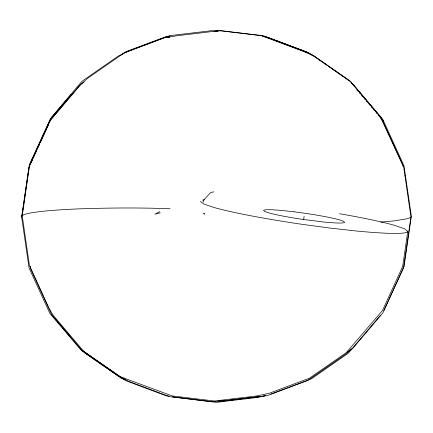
<?xml version="1.0" encoding="UTF-8"?>
<svg xmlns="http://www.w3.org/2000/svg" width="433" height="433" viewBox="0 0 433 433"><rect width="100%" height="100%" fill="white"/><g stroke="black" fill="none" stroke-linecap="round" stroke-linejoin="round"><path stroke-width="0.65" d="M203.174 202.281L203.44 200.382L210.692 192.506L213.853 191.846M168.989 396.168L166.31 395.849L125.624 380.607L88.272 354.687L79.959 348.836L49.806 313.297L29.06 267.989L21.65 217.095L28.843 167.603L30.25 163.571L51.375 117.386L81.913 81.344L118.209 56.117L124.309 53.21M22.002 215.591L29.412 164.605L50.141 119.291L71.012 94.659M339.532 213.718A103.276 7.978 8.3 0 1 394.479 225.322L404.557 228.77L407.783 231.368L402.679 266.43L382.528 310.429L346.33 352.619L309.46 378.209L269.261 393.267L256.747 395.968L214.535 400.996L172.323 395.968L120.314 376.726L83.748 351.342L53.064 315.175L49.21 308.583L29.444 265.424L22.235 215.878L29.574 165.368L50.006 120.699L79.618 85.745L87.314 78.53L124.26 52.853L164.443 37.779L177.438 35.695L219.471 30.683L261.5 35.695L302.072 50.915L313.378 55.543L349.788 80.847L380.428 117.013L403.708 167.203L410.939 216.928L403.545 267.729L382.891 312.821L352.879 348.202L345.025 354.557L307.706 380.455L267.053 395.692L224.889 400.709L211.954 401.7L169.606 396.66L128.769 381.359L118.415 375.72L82.048 350.476L51.549 314.526L30.543 268.655L30.25 266.668M303.625 219.693L304.112 216.37M29.471 165.85L30.597 163.387M31.16 162.159L37.909 147.399M38.472 146.17L42.688 136.947M43.251 135.713L46.629 128.336M47.192 127.107L49.156 122.804M30.765 163.49L32.719 159.209M33.281 157.985L34.954 154.321M35.517 153.098L36.632 150.652M38.034 147.599L39.706 143.929M40.269 142.706L41.384 140.265M41.947 139.042L44.458 133.537M45.021 132.319L46.136 129.873M46.699 128.65L48.372 124.985M49.773 121.927L50.888 119.481L80.841 84.132L84.132 81.848M383.871 310.526L404.038 266.479L411.35 216.262L404.016 165.823L382.81 119.411L352.841 84.04L351.195 82.892M350.346 349.853L347.261 352.413M379.346 316.593L348.262 353.231L311.251 378.918L270.906 394.035M379.644 316.274L380.515 315.246M120.72 55.218L125.711 51.749L166.115 36.588L170.104 36.118M349.085 350.741L350.183 349.983M350.486 349.842L352.143 348.689M159.739 211.677L155.036 214.167L160.259 212.814M125.527 52.631L129.186 50.888L169.763 35.663L211.802 30.651L217.821 31.311M265.613 395.47L263.729 396.179L221.48 401.207L218.232 401.126M265.126 395.578L258.701 397.288L216.235 402.349L172.502 396.888M214.189 30.981L217.523 31.062M167.739 37.487L169.725 37.249M219.071 400.953L220.408 400.796M380.672 222.118L393.159 221.009L405.499 219.06A102.231 8.157 0 0 0 410.939 216.928M215.997 31.068L221.344 30.716L263.367 35.728L303.934 50.942L306.32 52.225M170.066 208.755C139.908 207.596 109.706 207.824 79.548 208.847A104.039 8.297 0 0 0 22.245 215.878M262.306 36.545L266.95 37.103L307.257 52.22L311.684 55.3M268.455 38.153L270.381 38.564L310.418 53.584L347.217 79.158L348.11 80.116M266.744 37.189L306.412 52.068M125.218 379.801L121.451 378.388L84.543 352.776L82.795 350.719M312.28 55.424L314.066 56.382M307.04 52.301L308.107 53.032M115.6 374.128L82.405 351.093L80.657 349.03M116.71 374.897L118.918 376.434M314.661 56.701L317.952 58.991M319.051 59.754L322.336 62.038M323.435 62.801L326.726 65.085M328.366 66.227L340.977 74.99M342.075 75.753L350.844 81.848L381.278 117.765L402.842 164.951L403.036 166.283M203.483 213.404L204.56 214.167L203.932 213.047M200.441 201.372L203.667 203.97L213.74 207.412A103.276 7.978 8.3 0 0 302.938 224.44L329.811 228.045L354.93 230.854A107.054 8.27 8.3 0 0 407.772 231.363M55.278 319.116L56.155 320.144M57.47 321.692L58.341 322.726M60.095 324.788L60.966 325.822M62.282 327.37L63.591 328.912M64.468 329.946L65.784 331.494M66.655 332.522L69.28 335.618M356.971 89.912L357.837 90.93M359.563 92.971L360.429 93.993M361.723 95.52L362.589 96.543M364.315 98.583L365.181 99.601M366.475 101.133L367.341 102.15M369.068 104.191L369.934 105.208M371.233 106.74L372.526 108.272M373.82 109.798L374.686 110.821M375.985 112.347L377.278 113.879M378.577 115.411L383.757 121.527M380.953 118.393L382.252 119.925M404.189 169.319L404.379 170.651M405.055 175.3L405.25 176.626M408.535 199.212L408.725 200.544M30.213 266.29L30.543 268.655M202.482 200.133A107.054 8.27 8.3 0 1 204.284 199.797M21.65 217.095A102.226 8.157 0 0 1 22.787 214.925M294.067 211.807L284.254 210.709A41.839 3.231 8.3 0 0 263.6 210.508L264.855 211.526L268.796 212.868A40.361 3.118 8.3 0 0 303.652 219.52L323.971 222.032A41.839 3.231 8.3 0 0 344.625 222.232L343.364 221.214L339.429 219.867A40.361 3.118 8.3 0 0 304.572 213.215L294.067 211.807"/></g></svg>
